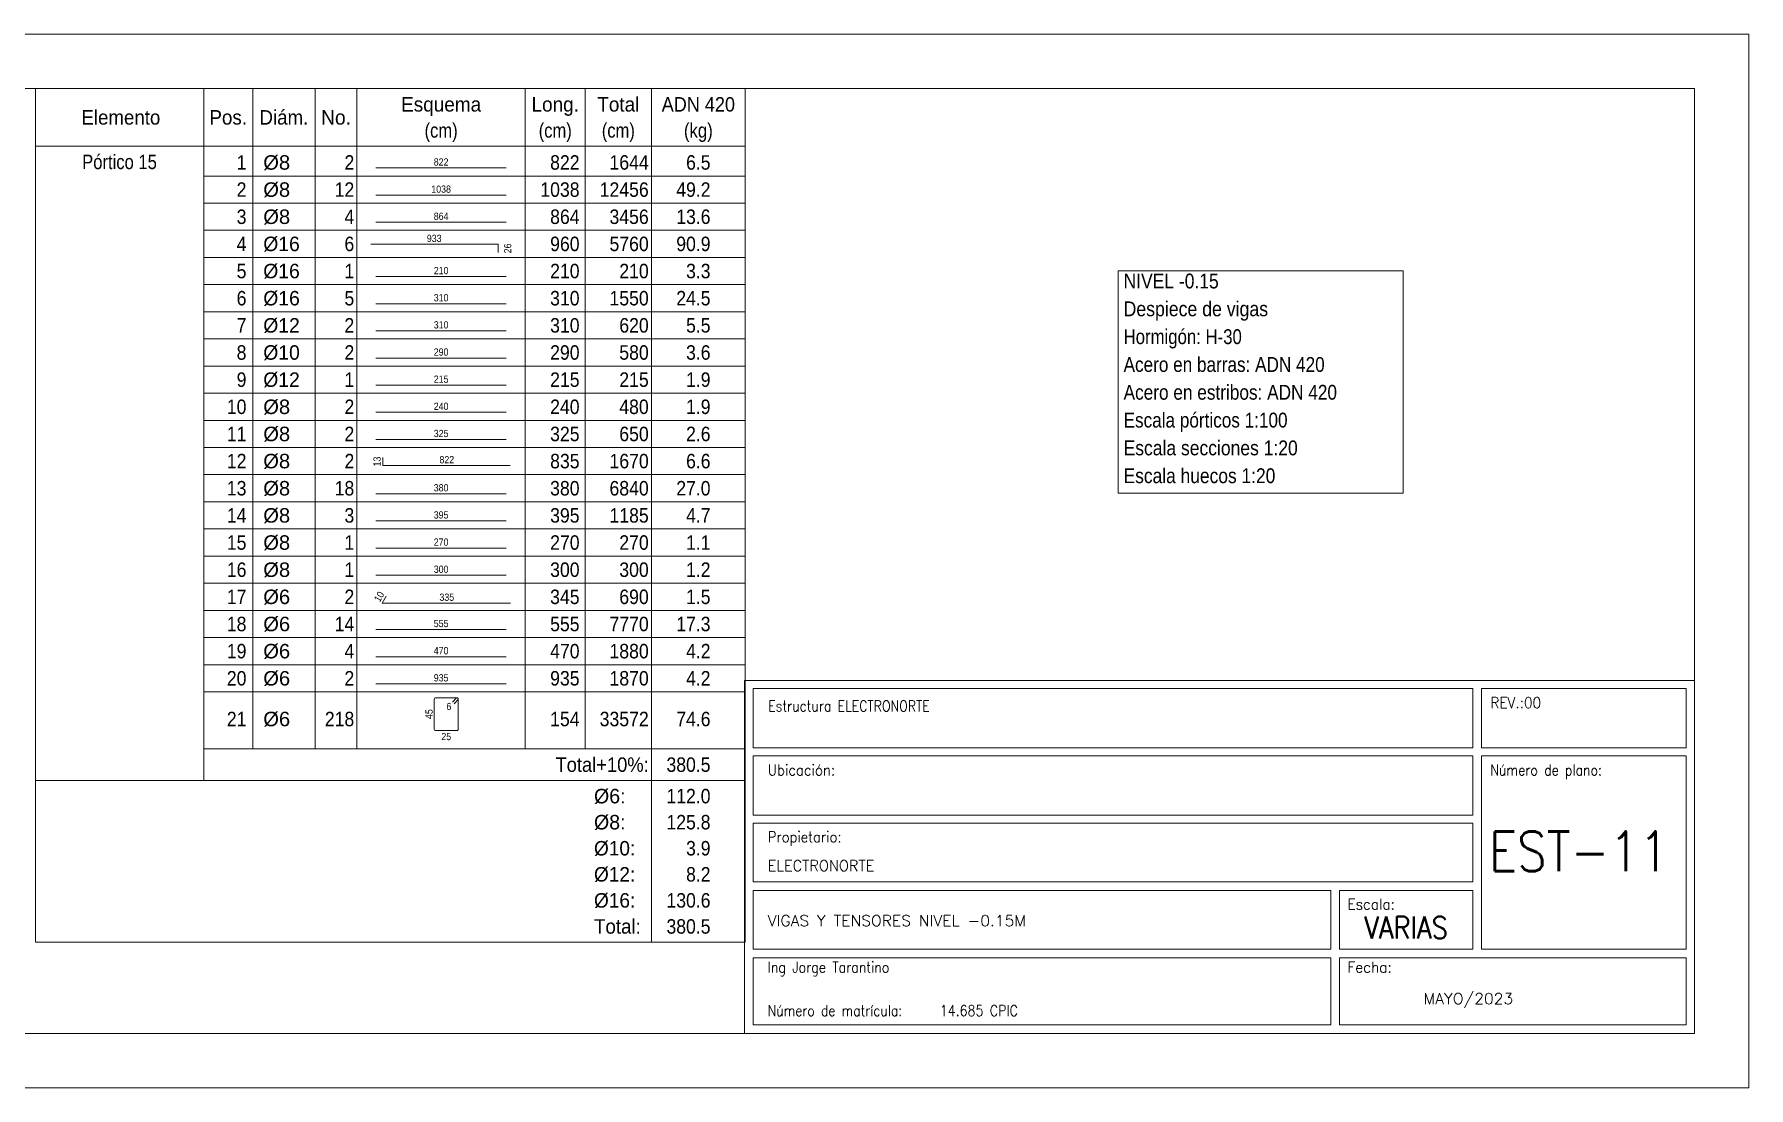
# Model space of a CAD drawing. Header units: millimetres. Extents: x 2 to 158, y -69 to 77.
# Drawn here: x 126.78 to 158.36, y 2.99 to 22.39 of the extents above; entities that cross this region are included whole.
import ezdxf
from ezdxf.enums import TextEntityAlignment as Align

# ---------------------------------------------------------------- set-up
doc = ezdxf.new("R2010")
doc.units = ezdxf.units.MM
for name, color, linetype, lineweight in [('CYPE', 7, 'Continuous', 0), ('DESPIECES_TABLA', 7, 'Continuous', 9), ('RECUAD_LIMITES', 2, 'Continuous', 0), ('RECUAD_MARCO', 1, 'Continuous', 20), ('TAB_COM_LINEAS', 1, 'Continuous', 9), ('TAB_COM_TEXTOS', 1, 'Continuous', 9), ('TABLAS', 1, 'Continuous', 9), ('TEXTO_TABLAS', 1, 'Continuous', 0), ('TEXTOS_COTAS_DESPIECES_TABLA', 1, 'Continuous', 0)]:
    doc.layers.add(name, color=color, linetype=linetype, lineweight=lineweight)
doc.styles.add('CYPETXT', font='romans__.ttf', dxfattribs={"height": 0.2})
doc.styles.add('CYPETXT_romans', font='arial.ttf', dxfattribs={"height": 0.2})

msp = doc.modelspace()

# ---------------------------------------------------------------- linework, layer by layer
at = {"layer": 'CYPE', "color": 1}
for points in [[(139.86494, 3.98504), (157.36494, 3.98504), (157.36494, 10.48504), (139.86494, 10.48504), (139.86494, 3.98504)], [(140.02494, 9.24504), (153.28494, 9.24504), (153.28494, 10.33504), (140.02494, 10.33504), (140.02494, 9.24504)], [(153.44494, 9.24504), (157.21494, 9.24504), (157.21494, 10.33504), (153.44494, 10.33504), (153.44494, 9.24504)], [(140.02494, 8.00504), (153.28494, 8.00504), (153.28494, 9.09504), (140.02494, 9.09504), (140.02494, 8.00504)], [(153.44494, 5.53504), (157.21494, 5.53504), (157.21494, 9.09504), (153.44494, 9.09504), (153.44494, 5.53504)], [(140.02494, 6.77504), (153.28494, 6.77504), (153.28494, 7.85504), (140.02494, 7.85504), (140.02494, 6.77504)], [(140.02494, 5.53504), (150.66494, 5.53504), (150.66494, 6.61504), (140.02494, 6.61504), (140.02494, 5.53504)], [(150.82494, 5.53504), (153.28494, 5.53504), (153.28494, 6.61504), (150.82494, 6.61504), (150.82494, 5.53504)], [(140.02494, 4.14504), (150.66494, 4.14504), (150.66494, 5.37504), (140.02494, 5.37504), (140.02494, 4.14504)], [(150.82494, 4.14504), (157.21494, 4.14504), (157.21494, 5.37504), (150.82494, 5.37504), (150.82494, 4.14504)]]:
    msp.add_lwpolyline(points, close=True, dxfattribs=at)
at = {"layer": 'DESPIECES_TABLA'}
for points in [[(133.079, 19.92304), (135.479, 19.92304)], [(133.079, 19.42304), (135.479, 19.42304)], [(133.079, 18.92304), (135.479, 18.92304)], [(132.98676, 18.51718), (135.32852, 18.51718), (135.32852, 18.36718)], [(133.079, 17.92304), (135.479, 17.92304)], [(133.079, 17.42304), (135.479, 17.42304)], [(133.079, 16.92304), (135.479, 16.92304)], [(133.079, 16.42304), (135.479, 16.42304)], [(133.079, 15.92304), (135.479, 15.92304)], [(133.079, 15.42304), (135.479, 15.42304)], [(133.079, 14.92304), (135.479, 14.92304)], [(133.20809, 14.59211), (133.20809, 14.44211), (135.55276, 14.44211)], [(133.079, 13.92304), (135.479, 13.92304)], [(133.079, 13.42304), (135.479, 13.42304)], [(133.079, 12.92304), (135.479, 12.92304)], [(133.079, 12.42304), (135.479, 12.42304)], [(133.26864, 12.03845), (133.19364, 11.90854), (135.55873, 11.90854)], [(133.079, 11.42304), (135.479, 11.42304)], [(133.079, 10.92304), (135.479, 10.92304)], [(133.079, 10.42304), (135.479, 10.42304)], [(134.51683, 10.05609), (134.58765, 10.12691), (134.59039, 10.13025), (134.59242, 10.13406), (134.59368, 10.13819), (134.5941, 10.14249), (134.59368, 10.14679), (134.59242, 10.15092), (134.59039, 10.15473), (134.58765, 10.15807), (134.58431, 10.16081), (134.5805, 10.16285), (134.57637, 10.1641), (134.57207, 10.16452), (134.17497, 10.16452), (134.16654, 10.16285), (134.15939, 10.15807), (134.15462, 10.15092), (134.15294, 10.14249), (134.15294, 9.58656), (134.15462, 9.57813), (134.15939, 9.57098), (134.16654, 9.5662), (134.17497, 9.56452), (134.57207, 9.56452), (134.5805, 9.5662), (134.58765, 9.57098), (134.59242, 9.57813), (134.5941, 9.58656), (134.5941, 10.14249), (134.59368, 10.14679), (134.59242, 10.15092), (134.59039, 10.15473), (134.58765, 10.15807), (134.58431, 10.16081), (134.5805, 10.16285), (134.57637, 10.1641), (134.57207, 10.16452), (134.56777, 10.1641), (134.56364, 10.16285), (134.55983, 10.16081), (134.55649, 10.15807), (134.48567, 10.08725)]]:
    msp.add_lwpolyline(points, dxfattribs=at)
at = {"layer": 'RECUAD_LIMITES'}
msp.add_lwpolyline([(67.36494, 2.98504), (158.36494, 2.98504), (158.36494, 22.38504), (67.36494, 22.38504), (67.36494, 4.08504)], close=True, dxfattribs=at)
at = {"layer": 'RECUAD_MARCO'}
msp.add_lwpolyline([(69.86494, 3.98504), (157.36494, 3.98504), (157.36494, 21.38504), (69.86494, 21.38504), (69.86494, 5.08504)], close=True, dxfattribs=at)
at = {"layer": 'TAB_COM_TEXTOS', "lineweight": 5}
for p, q in [((146.74863, 18.02924), (152.00219, 18.02924)), ((146.74863, 18.02924), (146.74863, 13.93137)), ((152.00219, 18.02924), (152.00219, 13.93137)), ((146.74863, 13.93137), (152.00219, 13.93137))]:
    msp.add_line(p, q, dxfattribs=at)
at = {"layer": 'TABLAS'}
for p, q in [((126.805, 20.27504), (126.805, 21.38504)), ((126.805, 21.38504), (139.881, 21.38504)), ((129.905, 20.27504), (129.905, 21.38504)), ((130.809, 20.27504), (130.809, 21.38504)), ((131.957, 20.27504), (131.957, 21.38504)), ((132.729, 20.27504), (132.729, 21.38504)), ((135.829, 20.27504), (135.829, 21.38504)), ((136.933, 20.27504), (136.933, 21.38504)), ((138.153, 20.27504), (138.153, 21.38504)), ((139.881, 20.27504), (139.881, 21.38504)), ((126.805, 20.32504), (139.881, 20.32504)), ((126.805, 8.69504), (126.805, 20.27504)), ((129.905, 8.69504), (129.905, 20.27504)), ((130.809, 9.22504), (130.809, 20.27504)), ((131.957, 9.22504), (131.957, 20.27504)), ((132.729, 9.22504), (132.729, 20.27504)), ((135.829, 9.22504), (135.829, 20.27504)), ((136.933, 9.22504), (136.933, 20.27504)), ((138.153, 8.69504), (138.153, 20.27504)), ((139.881, 8.69504), (139.881, 20.27504)), ((129.905, 9.22504), (139.881, 9.22504)), ((126.805, 8.59504), (126.805, 8.69504)), ((126.805, 8.64504), (139.881, 8.64504)), ((126.805, 8.11504), (126.805, 8.59504)), ((129.905, 8.64504), (129.905, 8.69504)), ((138.153, 8.59504), (138.153, 8.69504)), ((138.153, 8.11504), (138.153, 8.59504)), ((139.881, 8.59504), (139.881, 8.69504)), ((139.881, 8.11504), (139.881, 8.59504)), ((126.805, 7.63504), (126.805, 8.11504)), ((138.153, 7.63504), (138.153, 8.11504)), ((139.881, 7.63504), (139.881, 8.11504)), ((126.805, 7.15504), (126.805, 7.63504)), ((138.153, 7.15504), (138.153, 7.63504)), ((139.881, 7.15504), (139.881, 7.63504)), ((126.805, 6.67504), (126.805, 7.15504)), ((138.153, 6.67504), (138.153, 7.15504)), ((139.881, 6.67504), (139.881, 7.15504)), ((126.805, 6.19504), (126.805, 6.67504)), ((138.153, 6.19504), (138.153, 6.67504)), ((139.881, 6.19504), (139.881, 6.67504)), ((126.805, 5.66504), (126.805, 6.19504)), ((138.153, 5.66504), (138.153, 6.19504)), ((139.881, 5.66504), (139.881, 6.19504)), ((126.805, 5.66504), (139.881, 5.66504))]:
    msp.add_line(p, q, dxfattribs=at)
at = {"layer": 'TEXTO_TABLAS'}
for p, q in [((129.905, 19.77504), (139.881, 19.77504)), ((129.905, 19.27504), (139.881, 19.27504)), ((129.905, 18.77504), (139.881, 18.77504)), ((129.905, 18.27504), (139.881, 18.27504)), ((129.905, 17.77504), (139.881, 17.77504)), ((129.905, 17.27504), (139.881, 17.27504)), ((129.905, 16.77504), (139.881, 16.77504)), ((129.905, 16.27504), (139.881, 16.27504)), ((129.905, 15.77504), (139.881, 15.77504)), ((129.905, 15.27504), (139.881, 15.27504)), ((129.905, 14.77504), (139.881, 14.77504)), ((129.905, 14.27504), (139.881, 14.27504)), ((129.905, 13.77504), (139.881, 13.77504)), ((129.905, 13.27504), (139.881, 13.27504)), ((129.905, 12.77504), (139.881, 12.77504)), ((129.905, 12.27504), (139.881, 12.27504)), ((129.905, 11.77504), (139.881, 11.77504)), ((129.905, 11.27504), (139.881, 11.27504)), ((129.905, 10.77504), (139.881, 10.77504)), ((129.905, 10.27504), (139.881, 10.27504))]:
    msp.add_line(p, q, dxfattribs=at)

# ---------------------------------------------------------------- texts
at = {"layer": 'CYPE', "color": 5, "style": 'CYPETXT'}
for s, width, p in [('Estructura ELECTRONORTE', 0.842437, (140.30494, 9.91504)), ('ELECTRONORTE', 0.974409, (140.29494, 6.97504)), ('VIGAS Y TENSORES NIVEL -0.15M', 1.047361, (140.29494, 5.96067)), ('Ing Jorge Tarantino', 0.851105, (140.29494, 5.10504)), ('MAYO/2023', 1.047361, (152.37494, 4.52504)), ('14.685 CPIC', 0.851936, (143.46494, 4.30504))]:
    msp.add_text(s, height=0.2, dxfattribs=dict(at, width=width)).set_placement(p)
at = {"layer": 'CYPE', "color": 4, "style": 'CYPETXT'}
for s, width, p in [('REV.:00', 0.927655, (153.60494, 9.97504)), ('Ubicación:', 0.90604, (140.29494, 8.73504)), ('Número de plano:', 0.844847, (153.60494, 8.73504)), ('Propietario:', 0.885908, (140.29494, 7.50504)), ('Escala:', 0.925891, (150.97494, 6.26504)), ('Fecha:', 0.933698, (150.97494, 5.10504)), ('Número de matrícula:', 0.83516, (140.29494, 4.30504))]:
    msp.add_text(s, height=0.2, dxfattribs=dict(at, width=width)).set_placement(p)
at = {"layer": 'CYPE', "color": 5, "style": 'CYPETXT'}
for s, height, width, p in [('EST-11', 0.733333, 0.872274, (155.23494, 6.97171)), ('VARIAS', 0.4, 0.869965, (152.05494, 5.73504))]:
    msp.add_text(s, height=height, dxfattribs=dict(at, width=width)).set_placement(p, align=Align.CENTER)
at = {"layer": 'TAB_COM_LINEAS', "style": 'CYPETXT_romans'}
for s, width, p in [('NIVEL -0.15', 0.842426, (146.85023, 17.70447)), ('Despiece de vigas', 0.852948, (146.85023, 17.19224)), ('Hormigón: H-30', 0.808194, (146.85023, 16.68)), ('Acero en barras: ADN 420', 0.827218, (146.85023, 16.16777)), ('Acero en estribos: ADN 420', 0.830636, (146.85023, 15.65554)), ('Escala pórticos 1:100', 0.82738, (146.85023, 15.1433)), ('Escala secciones 1:20', 0.844437, (146.85023, 14.63107)), ('Escala huecos 1:20', 0.838794, (146.85023, 14.11884))]:
    msp.add_text(s, height=0.2733333, dxfattribs=dict(at, width=width)).set_placement(p)
at = {"layer": 'TEXTO_TABLAS', "style": 'CYPETXT_romans'}
for s, width, p in [('Esquema', 0.93681, (134.279, 21.09504)), ('Long.', 0.9375, (136.381, 21.09504)), ('Total', 0.935673, (137.543, 21.09504)), ('ADN 420', 0.893197, (139.017, 21.09504)), ('Elemento', 0.923378, (128.38, 20.85504)), ('Pos.', 0.930268, (130.357, 20.85504)), ('Diám.', 0.924488, (131.383, 20.85504)), ('No.', 0.948905, (132.343, 20.85504)), ('(cm)', 0.819001, (134.279, 20.61504)), ('(cm)', 0.819001, (136.381, 20.61504)), ('(cm)', 0.819001, (137.543, 20.61504)), ('(kg)', 0.827954, (139.017, 20.61504)), ('Pórtico 15', 0.820327, (128.355, 20.03504))]:
    msp.add_text(s, height=0.266667, dxfattribs=dict(at, width=width)).set_placement(p, align=Align.MIDDLE_CENTER)
for s, height, width, p in [('1', 0.26667, 0.872274, (130.693, 20.02504)), ('2', 0.26667, 0.872274, (132.679, 20.02504)), ('822', 0.266667, 0.872274, (136.829, 20.02504)), ('1644', 0.266667, 0.872274, (138.103, 20.02504)), ('6.5', 0.266667, 0.868127, (139.241, 20.02504)), ('2', 0.26667, 0.872274, (130.693, 19.52504)), ('12', 0.266667, 0.872274, (132.679, 19.52504)), ('1038', 0.266667, 0.872274, (136.829, 19.52504)), ('12456', 0.266667, 0.872274, (138.103, 19.52504)), ('49.2', 0.266667, 0.869308, (139.241, 19.52504)), ('3', 0.26667, 0.872274, (130.693, 19.02504)), ('4', 0.26667, 0.872274, (132.679, 19.02504)), ('864', 0.266667, 0.872274, (136.829, 19.02504)), ('3456', 0.266667, 0.872274, (138.103, 19.02504)), ('13.6', 0.266667, 0.869308, (139.241, 19.02504)), ('4', 0.26667, 0.872274, (130.693, 18.52504)), ('6', 0.26667, 0.872274, (132.679, 18.52504)), ('960', 0.266667, 0.872274, (136.829, 18.52504)), ('5760', 0.266667, 0.872274, (138.103, 18.52504)), ('90.9', 0.266667, 0.869308, (139.241, 18.52504)), ('5', 0.26667, 0.872274, (130.693, 18.02504)), ('1', 0.26667, 0.872274, (132.679, 18.02504)), ('210', 0.266667, 0.872274, (136.829, 18.02504)), ('210', 0.266667, 0.872274, (138.103, 18.02504)), ('3.3', 0.266667, 0.868127, (139.241, 18.02504)), ('6', 0.26667, 0.872274, (130.693, 17.52504)), ('5', 0.26667, 0.872274, (132.679, 17.52504)), ('310', 0.266667, 0.872274, (136.829, 17.52504)), ('1550', 0.266667, 0.872274, (138.103, 17.52504)), ('24.5', 0.266667, 0.869308, (139.241, 17.52504)), ('7', 0.26667, 0.872274, (130.693, 17.02504)), ('2', 0.26667, 0.872274, (132.679, 17.02504)), ('310', 0.266667, 0.872274, (136.829, 17.02504)), ('620', 0.266667, 0.872274, (138.103, 17.02504)), ('5.5', 0.266667, 0.868127, (139.241, 17.02504)), ('8', 0.26667, 0.872274, (130.693, 16.52504)), ('2', 0.26667, 0.872274, (132.679, 16.52504)), ('290', 0.266667, 0.872274, (136.829, 16.52504)), ('580', 0.266667, 0.872274, (138.103, 16.52504)), ('3.6', 0.266667, 0.868127, (139.241, 16.52504)), ('9', 0.26667, 0.872274, (130.693, 16.02504)), ('1', 0.26667, 0.872274, (132.679, 16.02504)), ('215', 0.266667, 0.872274, (136.829, 16.02504)), ('215', 0.266667, 0.872274, (138.103, 16.02504)), ('1.9', 0.266667, 0.868127, (139.241, 16.02504)), ('10', 0.266667, 0.872274, (130.693, 15.52504)), ('2', 0.26667, 0.872274, (132.679, 15.52504)), ('240', 0.266667, 0.872274, (136.829, 15.52504)), ('480', 0.266667, 0.872274, (138.103, 15.52504)), ('1.9', 0.266667, 0.868127, (139.241, 15.52504)), ('2', 0.26667, 0.872274, (132.679, 15.02504)), ('325', 0.266667, 0.872274, (136.829, 15.02504)), ('650', 0.266667, 0.872274, (138.103, 15.02504)), ('2.6', 0.266667, 0.868127, (139.241, 15.02504)), ('11', 0.266667, 0.872274, (130.693, 15.02504)), ('12', 0.266667, 0.872274, (130.693, 14.52504)), ('2', 0.26667, 0.872274, (132.679, 14.52504)), ('835', 0.266667, 0.872274, (136.829, 14.52504)), ('1670', 0.266667, 0.872274, (138.103, 14.52504)), ('6.6', 0.266667, 0.868127, (139.241, 14.52504)), ('13', 0.266667, 0.872274, (130.693, 14.02504)), ('18', 0.266667, 0.872274, (132.679, 14.02504)), ('380', 0.266667, 0.872274, (136.829, 14.02504)), ('6840', 0.266667, 0.872274, (138.103, 14.02504)), ('27.0', 0.266667, 0.869308, (139.241, 14.02504)), ('14', 0.266667, 0.872274, (130.693, 13.52504)), ('3', 0.26667, 0.872274, (132.679, 13.52504)), ('395', 0.266667, 0.872274, (136.829, 13.52504)), ('1185', 0.266667, 0.872274, (138.103, 13.52504)), ('4.7', 0.266667, 0.868127, (139.241, 13.52504)), ('15', 0.266667, 0.872274, (130.693, 13.02504)), ('1', 0.26667, 0.872274, (132.679, 13.02504)), ('270', 0.266667, 0.872274, (136.829, 13.02504)), ('270', 0.266667, 0.872274, (138.103, 13.02504)), ('1.1', 0.266667, 0.868127, (139.241, 13.02504)), ('16', 0.266667, 0.872274, (130.693, 12.52504)), ('1', 0.26667, 0.872274, (132.679, 12.52504)), ('300', 0.266667, 0.872274, (136.829, 12.52504)), ('300', 0.266667, 0.872274, (138.103, 12.52504)), ('1.2', 0.266667, 0.868127, (139.241, 12.52504)), ('17', 0.266667, 0.872274, (130.693, 12.02504)), ('2', 0.26667, 0.872274, (132.679, 12.02504)), ('345', 0.266667, 0.872274, (136.829, 12.02504)), ('690', 0.266667, 0.872274, (138.103, 12.02504)), ('1.5', 0.266667, 0.868127, (139.241, 12.02504)), ('18', 0.266667, 0.872274, (130.693, 11.52504)), ('14', 0.266667, 0.872274, (132.679, 11.52504)), ('555', 0.266667, 0.872274, (136.829, 11.52504)), ('7770', 0.266667, 0.872274, (138.103, 11.52504)), ('17.3', 0.266667, 0.869308, (139.241, 11.52504)), ('19', 0.266667, 0.872274, (130.693, 11.02504)), ('4', 0.26667, 0.872274, (132.679, 11.02504)), ('470', 0.266667, 0.872274, (136.829, 11.02504)), ('1880', 0.266667, 0.872274, (138.103, 11.02504)), ('4.2', 0.266667, 0.868127, (139.241, 11.02504)), ('20', 0.266667, 0.872274, (130.693, 10.52504)), ('2', 0.26667, 0.872274, (132.679, 10.52504)), ('935', 0.266667, 0.872274, (136.829, 10.52504)), ('1870', 0.266667, 0.872274, (138.103, 10.52504)), ('4.2', 0.266667, 0.868127, (139.241, 10.52504)), ('21', 0.266667, 0.872274, (130.693, 9.77504)), ('218', 0.266667, 0.872274, (132.679, 9.77504)), ('154', 0.266667, 0.872274, (136.829, 9.77504)), ('33572', 0.266667, 0.872274, (138.103, 9.77504)), ('74.6', 0.266667, 0.869308, (139.241, 9.77504)), ('Total+10%:', 0.266667, 0.906671, (138.103, 8.93504)), ('380.5', 0.266667, 0.869965, (139.241, 8.93504)), ('112.0', 0.266667, 0.869965, (139.241, 8.35504)), ('125.8', 0.266667, 0.869965, (139.241, 7.87504)), ('3.9', 0.266667, 0.868127, (139.241, 7.39504)), ('8.2', 0.266667, 0.868127, (139.241, 6.91504)), ('130.6', 0.266667, 0.869965, (139.241, 6.43504)), ('380.5', 0.266667, 0.869965, (139.241, 5.95504))]:
    msp.add_text(s, height=height, dxfattribs=dict(at, width=width)).set_placement(p, align=Align.MIDDLE_RIGHT)
for s, width, p in [('%%c8', 0.99505, (131.003, 20.02504)), ('%%c8', 0.99505, (131.003, 19.52504)), ('%%c8', 0.99505, (131.003, 19.02504)), ('%%c16', 0.955414, (131.003, 18.52504)), ('%%c16', 0.955414, (131.003, 18.02504)), ('%%c16', 0.955414, (131.003, 17.52504)), ('%%c12', 0.955414, (131.003, 17.02504)), ('%%c10', 0.955414, (131.003, 16.52504)), ('%%c12', 0.955414, (131.003, 16.02504)), ('%%c8', 0.99505, (131.003, 15.52504)), ('%%c8', 0.99505, (131.003, 15.02504)), ('%%c8', 0.99505, (131.003, 14.52504)), ('%%c8', 0.99505, (131.003, 14.02504)), ('%%c8', 0.99505, (131.003, 13.52504)), ('%%c8', 0.99505, (131.003, 13.02504)), ('%%c8', 0.99505, (131.003, 12.52504)), ('%%c6', 0.99505, (131.003, 12.02504)), ('%%c6', 0.99505, (131.003, 11.52504)), ('%%c6', 0.99505, (131.003, 11.02504)), ('%%c6', 0.99505, (131.003, 10.52504)), ('%%c6', 0.99505, (131.003, 9.77504)), ('%%c6:', 0.966972, (137.095, 8.35504)), ('%%c8:', 0.966972, (137.095, 7.87504)), ('%%c10:', 0.940736, (137.095, 7.39504)), ('%%c12:', 0.940736, (137.095, 6.91504)), ('%%c16:', 0.940736, (137.095, 6.43504)), ('Total:', 0.925563, (137.095, 5.95504))]:
    msp.add_text(s, height=0.266667, dxfattribs=dict(at, width=width)).set_placement(p, align=Align.MIDDLE_LEFT)
at = {"layer": 'TEXTOS_COTAS_DESPIECES_TABLA', "style": 'CYPETXT_romans', "width": 0.872274}
for s, p in [('822', (134.279, 19.96704)), ('1038', (134.279, 19.46704)), ('864', (134.279, 18.96704)), ('933', (134.15162, 18.5599)), ('210', (134.279, 17.96704)), ('310', (134.279, 17.46704)), ('310', (134.279, 16.96704)), ('290', (134.279, 16.46704)), ('215', (134.279, 15.96704)), ('240', (134.279, 15.46704)), ('325', (134.279, 14.96704)), ('822', (134.38385, 14.48497)), ('380', (134.279, 13.96704)), ('395', (134.279, 13.46704)), ('270', (134.279, 12.96704)), ('300', (134.279, 12.46704)), ('335', (134.38353, 11.95163)), ('555', (134.279, 11.46704)), ('470', (134.279, 10.96704)), ('935', (134.279, 10.46704))]:
    msp.add_text(s, height=0.133333, dxfattribs=at).set_placement(p, align=Align.CENTER)
msp.add_text('26', height=0.133333, rotation=90, dxfattribs=at).set_placement((135.4379, 18.44218), align=Align.TOP_CENTER)
for s, rotation, p in [('13', 90, (133.16523, 14.51711)), ('10', 59.999195, (133.19383, 11.99504)), ('45', 90, (134.12389, 9.86452))]:
    msp.add_text(s, height=0.133333, rotation=rotation, dxfattribs=at).set_placement(p, align=Align.CENTER)
msp.add_text('6', height=0.13333, dxfattribs=at).set_placement((134.46683, 10.00609), align=Align.MIDDLE_RIGHT)
msp.add_text('25', height=0.133333, dxfattribs=at).set_placement((134.37352, 9.51889), align=Align.TOP_CENTER)

doc.saveas('drawing.dxf')
